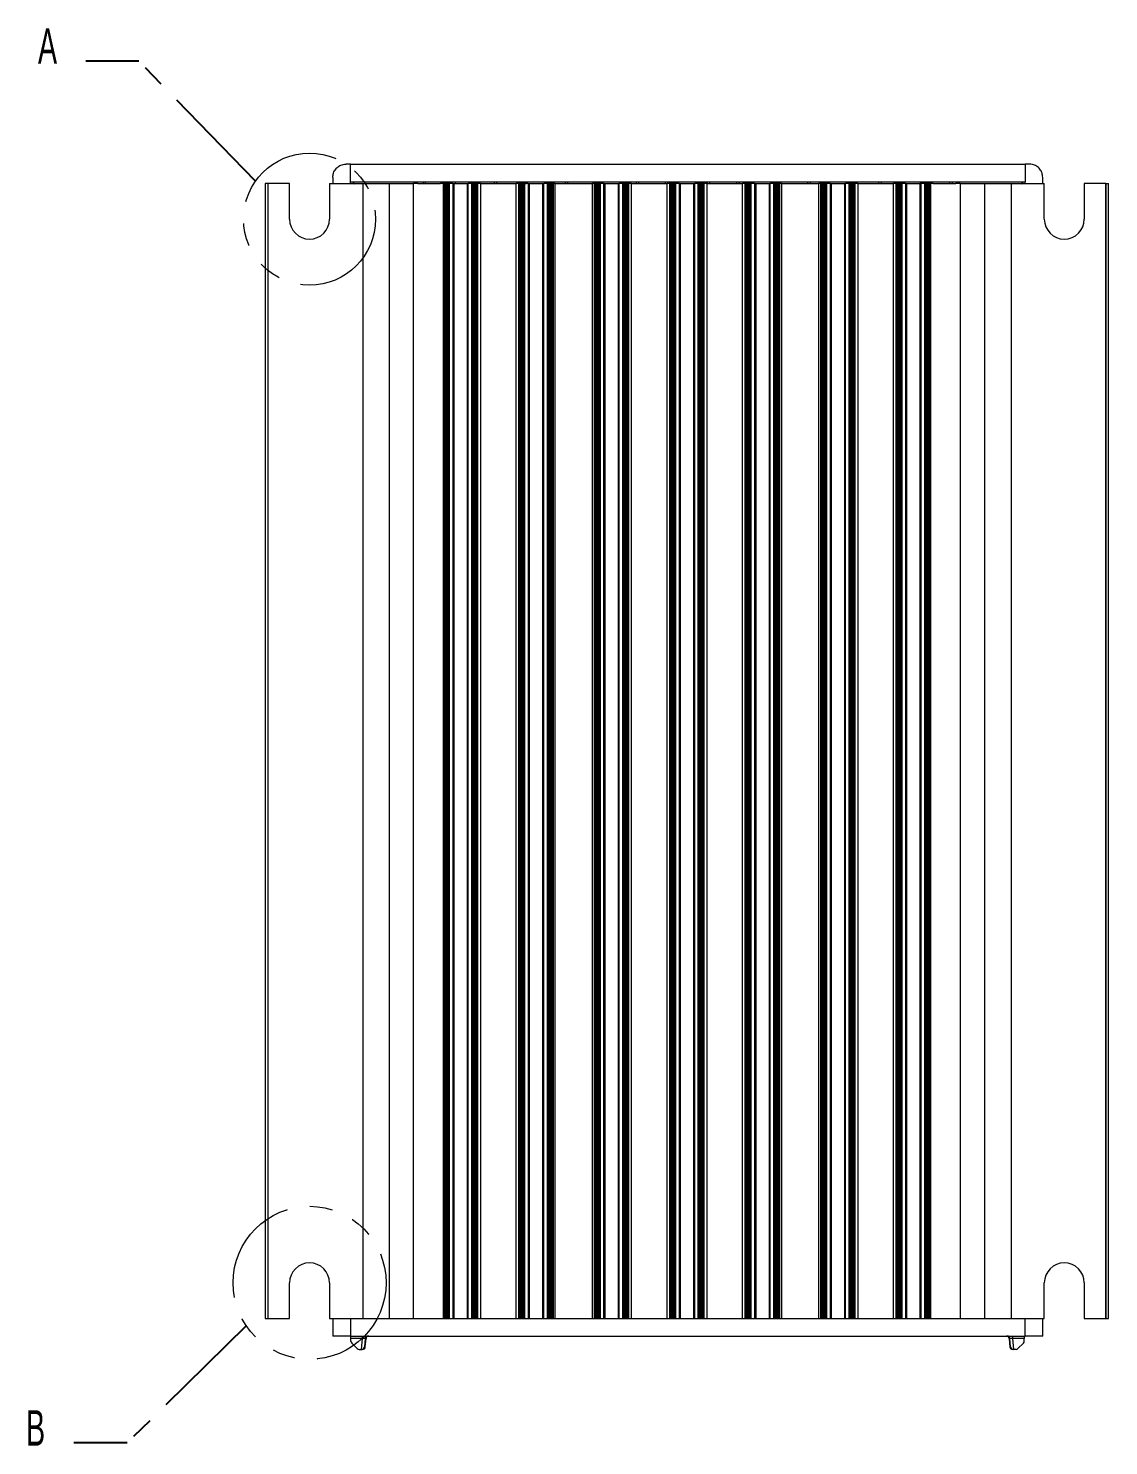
# Model space of a CAD drawing. Header units: millimetres. Extents: x -829 to 2887, y -460 to 1788.
# Drawn here: x 2195.9 to 2256.7, y 305.5 to 385.3 of the extents above; entities that cross this region are included whole.
import ezdxf

# ---------------------------------------------------------------- set-up
doc = ezdxf.new("R2010")
doc.units = ezdxf.units.MM
doc.linetypes.add('PHANTOM', pattern=[12.7, 6.35, -1.27, 1.27, -1.27, 1.27, -1.27])
doc.styles.add('SLDTEXTSTYLE1', font='TXT', dxfattribs={"width": 0.605})
doc.styles.get("Standard").update_dxf_attribs({"font": 'arial.ttf'})
doc.dimstyles.new('SLDDIMSTYLE2', dxfattribs={"dimtxt": 0, "dimasz": 2.7, "dimexe": 0, "dimexo": 0.0625, "dimgap": 0, "dimtad": 0, "dimtih": 1, "dimtoh": 1, "dimdec": 0, "dimrnd": 1e-09, "dimzin": 0, "dimdsep": 46, "dimtxsty": 'Standard', "dimblk1": 'NONE', "dimblk2": 'NONE', "dimsah": 1, "dimcen": 0.09, "dimadec": 0, "dimazin": 0, "dimtfac": 2.7, "dimtdec": 0, "dimtofl": 0, "dimtmove": 0, "dimatfit": 3, "dimldrblk": 'NONE', "dimfxl": 1, "dimfrac": 2, "dimtolj": 1, "dimtzin": 0, "dimarcsym": 0})

# ---------------------------------------------------------------- blocks, each defined once
blk = doc.blocks.new('_NONE')

msp = doc.modelspace()

# ---------------------------------------------------------------- linework, layer by layer
at = {"color": 7, "linetype": 'Continuous', "lineweight": 15}
for p, q in [((2214.032, 377.63), (2213.782, 377.63)), ((2214.032, 376.63), (2214.032, 377.63)), ((2214.032, 377.63), (2252.018, 377.63)), ((2252.018, 377.63), (2252.018, 376.63)), ((2252.267, 377.63), (2252.018, 377.63)), ((2213.034, 376.88), (2213.034, 376.53)), ((2253.015, 376.53), (2253.015, 376.88)), ((2209.376, 376.53), (2209.226, 376.53)), ((2209.226, 376.53), (2209.226, 312.63)), ((2210.601, 376.53), (2209.376, 376.53)), ((2210.601, 374.53), (2210.601, 376.53)), ((2212.851, 376.53), (2212.851, 374.53)), ((2212.851, 376.53), (2214.718, 376.53)), ((2214.032, 376.53), (2214.032, 376.63)), ((2214.148, 376.63), (2214.255, 376.506)), ((2214.718, 376.53), (2216.215, 376.53)), ((2216.215, 376.53), (2217.581, 376.53)), ((2218.112, 376.63), (2218.121, 376.53)), ((2219.245, 376.53), (2219.245, 312.63)), ((2219.267, 376.53), (2219.245, 376.53)), ((2219.267, 376.53), (2219.267, 312.63)), ((2219.29, 376.53), (2219.267, 376.53)), ((2219.29, 376.53), (2219.29, 312.63)), ((2219.312, 376.53), (2219.29, 376.53)), ((2219.312, 376.53), (2219.312, 312.63)), ((2219.335, 376.53), (2219.312, 376.53)), ((2219.335, 376.53), (2219.335, 312.63)), ((2219.358, 376.53), (2219.335, 376.53)), ((2219.358, 376.53), (2219.358, 312.63)), ((2219.38, 376.53), (2219.358, 376.53)), ((2219.38, 376.53), (2219.38, 312.63)), ((2219.403, 376.53), (2219.38, 376.53)), ((2219.403, 376.53), (2219.403, 312.63)), ((2219.426, 376.53), (2219.403, 376.53)), ((2219.426, 376.53), (2219.426, 312.63)), ((2219.449, 376.53), (2219.426, 376.53)), ((2219.448, 376.53), (2219.448, 312.63)), ((2219.472, 376.53), (2219.448, 376.53)), ((2219.471, 376.53), (2219.471, 312.63)), ((2219.494, 376.53), (2219.471, 376.53)), ((2219.493, 376.53), (2219.493, 312.63)), ((2219.517, 376.53), (2219.493, 376.53)), ((2219.516, 376.53), (2219.516, 312.63)), ((2219.54, 376.53), (2219.516, 376.53)), ((2219.539, 376.53), (2219.539, 312.63)), ((2219.562, 376.53), (2219.539, 376.53)), ((2219.561, 376.53), (2219.561, 312.63)), ((2219.585, 376.53), (2219.561, 376.53)), ((2219.584, 376.53), (2219.584, 312.63)), ((2219.788, 376.53), (2219.584, 376.53)), ((2219.788, 376.53), (2219.851, 376.53)), ((2219.788, 376.53), (2219.788, 312.63)), ((2219.851, 376.53), (2220.601, 376.53)), ((2219.851, 376.53), (2219.851, 312.63)), ((2219.925, 376.491), (2219.937, 376.63)), ((2220.601, 376.53), (2220.663, 376.53)), ((2220.601, 376.53), (2220.601, 312.63)), ((2220.868, 376.53), (2220.663, 376.53)), ((2220.663, 312.63), (2220.663, 376.53)), ((2220.89, 376.53), (2220.867, 376.53)), ((2220.868, 312.63), (2220.868, 376.53)), ((2220.913, 376.53), (2220.889, 376.53)), ((2220.89, 312.63), (2220.89, 376.53)), ((2220.935, 376.53), (2220.912, 376.53)), ((2220.913, 312.63), (2220.913, 376.53)), ((2220.935, 312.63), (2220.935, 376.53)), ((2220.958, 376.53), (2220.935, 376.53)), ((2220.981, 376.53), (2220.957, 376.53)), ((2220.958, 312.63), (2220.958, 376.53)), ((2221.003, 376.53), (2220.98, 376.53)), ((2220.981, 312.63), (2220.981, 376.53)), ((2221.026, 376.53), (2221.002, 376.53)), ((2221.003, 312.63), (2221.003, 376.53)), ((2221.026, 312.63), (2221.026, 376.53)), ((2221.049, 376.53), (2221.026, 376.53)), ((2221.049, 312.63), (2221.049, 376.53)), ((2221.071, 376.53), (2221.049, 376.53)), ((2221.071, 312.63), (2221.071, 376.53)), ((2221.094, 376.53), (2221.071, 376.53)), ((2221.094, 312.63), (2221.094, 376.53)), ((2221.116, 376.53), (2221.094, 376.53)), ((2221.116, 312.63), (2221.116, 376.53)), ((2221.139, 376.53), (2221.116, 376.53)), ((2221.139, 312.63), (2221.139, 376.53)), ((2221.162, 376.53), (2221.139, 376.53)), ((2221.162, 312.63), (2221.162, 376.53)), ((2221.184, 376.53), (2221.162, 376.53)), ((2221.184, 312.63), (2221.184, 376.53)), ((2221.207, 376.53), (2221.184, 376.53)), ((2221.207, 312.63), (2221.207, 376.53)), ((2221.346, 376.53), (2221.207, 376.53)), ((2221.346, 376.53), (2223.355, 376.53)), ((2222.112, 376.63), (2222.121, 376.53)), ((2223.495, 376.53), (2223.355, 376.53)), ((2223.495, 376.53), (2223.495, 312.63)), ((2223.517, 376.53), (2223.495, 376.53)), ((2223.517, 376.53), (2223.517, 312.63)), ((2223.54, 376.53), (2223.517, 376.53)), ((2223.54, 376.53), (2223.54, 312.63)), ((2223.562, 376.53), (2223.54, 376.53)), ((2223.562, 376.53), (2223.562, 312.63)), ((2223.585, 376.53), (2223.562, 376.53)), ((2223.585, 376.53), (2223.585, 312.63)), ((2223.608, 376.53), (2223.585, 376.53)), ((2223.608, 376.53), (2223.608, 312.63)), ((2223.63, 376.53), (2223.608, 376.53)), ((2223.63, 376.53), (2223.63, 312.63)), ((2223.653, 376.53), (2223.63, 376.53)), ((2223.653, 376.53), (2223.653, 312.63)), ((2223.676, 376.53), (2223.653, 376.53)), ((2223.676, 376.53), (2223.676, 312.63)), ((2223.699, 376.53), (2223.676, 376.53)), ((2223.698, 376.53), (2223.698, 312.63)), ((2223.722, 376.53), (2223.698, 376.53)), ((2223.721, 376.53), (2223.721, 312.63)), ((2223.744, 376.53), (2223.721, 376.53)), ((2223.743, 376.53), (2223.743, 312.63)), ((2223.767, 376.53), (2223.743, 376.53)), ((2223.766, 376.53), (2223.766, 312.63)), ((2223.79, 376.53), (2223.766, 376.53)), ((2223.789, 376.53), (2223.789, 312.63)), ((2223.812, 376.53), (2223.789, 376.53)), ((2223.811, 376.53), (2223.811, 312.63)), ((2223.835, 376.53), (2223.811, 376.53)), ((2223.834, 376.53), (2223.834, 312.63)), ((2224.038, 376.53), (2223.834, 376.53)), ((2223.925, 376.495), (2223.937, 376.63)), ((2224.038, 376.53), (2224.101, 376.53)), ((2224.038, 376.53), (2224.038, 312.63)), ((2224.101, 376.53), (2224.851, 376.53)), ((2224.101, 376.53), (2224.101, 312.63)), ((2224.851, 376.53), (2224.913, 376.53)), ((2224.851, 376.53), (2224.851, 312.63)), ((2225.118, 376.53), (2224.913, 376.53)), ((2224.913, 312.63), (2224.913, 376.53)), ((2225.14, 376.53), (2225.117, 376.53)), ((2225.118, 312.63), (2225.118, 376.53)), ((2225.163, 376.53), (2225.139, 376.53)), ((2225.14, 312.63), (2225.14, 376.53)), ((2225.185, 376.53), (2225.162, 376.53)), ((2225.163, 312.63), (2225.163, 376.53)), ((2225.185, 312.63), (2225.185, 376.53)), ((2225.208, 376.53), (2225.185, 376.53)), ((2225.231, 376.53), (2225.207, 376.53)), ((2225.208, 312.63), (2225.208, 376.53)), ((2225.253, 376.53), (2225.23, 376.53)), ((2225.231, 312.63), (2225.231, 376.53)), ((2225.276, 376.53), (2225.252, 376.53)), ((2225.253, 312.63), (2225.253, 376.53)), ((2225.276, 312.63), (2225.276, 376.53)), ((2225.299, 376.53), (2225.276, 376.53)), ((2225.299, 312.63), (2225.299, 376.53)), ((2225.321, 376.53), (2225.299, 376.53)), ((2225.321, 312.63), (2225.321, 376.53)), ((2225.344, 376.53), (2225.321, 376.53)), ((2225.344, 312.63), (2225.344, 376.53)), ((2225.366, 376.53), (2225.344, 376.53)), ((2225.366, 312.63), (2225.366, 376.53)), ((2225.389, 376.53), (2225.366, 376.53)), ((2225.389, 312.63), (2225.389, 376.53)), ((2225.412, 376.53), (2225.389, 376.53)), ((2225.412, 312.63), (2225.412, 376.53)), ((2225.434, 376.53), (2225.412, 376.53)), ((2225.434, 312.63), (2225.434, 376.53)), ((2225.457, 376.53), (2225.434, 376.53)), ((2225.457, 312.63), (2225.457, 376.53)), ((2225.545, 376.53), (2225.457, 376.53)), ((2225.545, 376.53), (2227.656, 376.53)), ((2226.112, 376.63), (2226.121, 376.53)), ((2227.745, 376.53), (2227.656, 376.53)), ((2227.745, 376.53), (2227.745, 312.63)), ((2227.767, 376.53), (2227.745, 376.53)), ((2227.767, 376.53), (2227.767, 312.63)), ((2227.79, 376.53), (2227.767, 376.53)), ((2227.79, 376.53), (2227.79, 312.63)), ((2227.812, 376.53), (2227.79, 376.53)), ((2227.812, 376.53), (2227.812, 312.63)), ((2227.835, 376.53), (2227.812, 376.53)), ((2227.835, 376.53), (2227.835, 312.63)), ((2227.858, 376.53), (2227.835, 376.53)), ((2227.858, 376.53), (2227.858, 312.63)), ((2227.88, 376.53), (2227.858, 376.53)), ((2227.88, 376.53), (2227.88, 312.63)), ((2227.903, 376.53), (2227.88, 376.53)), ((2227.903, 376.53), (2227.903, 312.63)), ((2227.926, 376.53), (2227.903, 376.53)), ((2227.926, 376.496), (2227.937, 376.63)), ((2227.926, 376.53), (2227.926, 312.63)), ((2227.949, 376.53), (2227.926, 376.53)), ((2227.948, 376.53), (2227.948, 312.63)), ((2227.972, 376.53), (2227.948, 376.53)), ((2227.971, 376.53), (2227.971, 312.63)), ((2227.994, 376.53), (2227.971, 376.53)), ((2227.993, 376.53), (2227.993, 312.63)), ((2228.017, 376.53), (2227.993, 376.53)), ((2228.016, 376.53), (2228.016, 312.63)), ((2228.04, 376.53), (2228.016, 376.53)), ((2228.039, 376.53), (2228.039, 312.63)), ((2228.062, 376.53), (2228.039, 376.53)), ((2228.061, 376.53), (2228.061, 312.63)), ((2228.085, 376.53), (2228.061, 376.53)), ((2228.084, 376.53), (2228.084, 312.63)), ((2228.288, 376.53), (2228.084, 376.53)), ((2228.288, 376.53), (2228.351, 376.53)), ((2228.288, 376.53), (2228.288, 312.63)), ((2228.351, 376.53), (2229.101, 376.53)), ((2228.351, 376.53), (2228.351, 312.63)), ((2229.101, 376.53), (2229.163, 376.53)), ((2229.101, 376.53), (2229.101, 312.63)), ((2229.368, 376.53), (2229.163, 376.53)), ((2229.163, 312.63), (2229.163, 376.53)), ((2229.39, 376.53), (2229.367, 376.53)), ((2229.368, 312.63), (2229.368, 376.53)), ((2229.413, 376.53), (2229.389, 376.53)), ((2229.39, 312.63), (2229.39, 376.53)), ((2229.435, 376.53), (2229.412, 376.53)), ((2229.413, 312.63), (2229.413, 376.53)), ((2229.435, 312.63), (2229.435, 376.53)), ((2229.458, 376.53), (2229.435, 376.53)), ((2229.481, 376.53), (2229.457, 376.53)), ((2229.458, 312.63), (2229.458, 376.53)), ((2229.503, 376.53), (2229.48, 376.53)), ((2229.481, 312.63), (2229.481, 376.53)), ((2229.526, 376.53), (2229.502, 376.53)), ((2229.503, 312.63), (2229.503, 376.53)), ((2229.526, 312.63), (2229.526, 376.53)), ((2229.549, 376.53), (2229.526, 376.53)), ((2229.549, 312.63), (2229.549, 376.53)), ((2229.571, 376.53), (2229.549, 376.53)), ((2229.571, 312.63), (2229.571, 376.53)), ((2229.594, 376.53), (2229.571, 376.53)), ((2229.594, 312.63), (2229.594, 376.53)), ((2229.616, 376.53), (2229.594, 376.53)), ((2229.616, 312.63), (2229.616, 376.53)), ((2229.639, 376.53), (2229.616, 376.53)), ((2229.639, 312.63), (2229.639, 376.53)), ((2229.662, 376.53), (2229.639, 376.53)), ((2229.662, 312.63), (2229.662, 376.53)), ((2229.684, 376.53), (2229.662, 376.53)), ((2229.684, 312.63), (2229.684, 376.53)), ((2229.707, 376.53), (2229.684, 376.53)), ((2229.707, 312.63), (2229.707, 376.53)), ((2229.846, 376.53), (2229.707, 376.53)), ((2230.112, 376.63), (2230.121, 376.53)), ((2231.995, 376.53), (2231.855, 376.53)), ((2231.929, 376.53), (2231.937, 376.63)), ((2231.995, 376.53), (2231.995, 312.63)), ((2232.017, 376.53), (2231.995, 376.53)), ((2232.017, 376.53), (2232.017, 312.63)), ((2232.04, 376.53), (2232.017, 376.53)), ((2232.04, 376.53), (2232.04, 312.63)), ((2232.062, 376.53), (2232.04, 376.53)), ((2232.062, 376.53), (2232.062, 312.63)), ((2232.085, 376.53), (2232.062, 376.53)), ((2232.085, 376.53), (2232.085, 312.63)), ((2232.108, 376.53), (2232.085, 376.53)), ((2232.108, 376.53), (2232.108, 312.63)), ((2232.13, 376.53), (2232.108, 376.53)), ((2232.13, 376.53), (2232.13, 312.63)), ((2232.153, 376.53), (2232.13, 376.53)), ((2232.153, 376.53), (2232.153, 312.63)), ((2232.176, 376.53), (2232.153, 376.53)), ((2232.176, 376.53), (2232.176, 312.63)), ((2232.199, 376.53), (2232.176, 376.53)), ((2232.198, 376.53), (2232.198, 312.63)), ((2232.222, 376.53), (2232.198, 376.53)), ((2232.221, 376.53), (2232.221, 312.63)), ((2232.244, 376.53), (2232.221, 376.53)), ((2232.243, 376.53), (2232.243, 312.63)), ((2232.267, 376.53), (2232.243, 376.53)), ((2232.266, 376.53), (2232.266, 312.63)), ((2232.29, 376.53), (2232.266, 376.53)), ((2232.289, 376.53), (2232.289, 312.63)), ((2232.312, 376.53), (2232.289, 376.53)), ((2232.311, 376.53), (2232.311, 312.63)), ((2232.335, 376.53), (2232.311, 376.53)), ((2232.334, 376.53), (2232.334, 312.63)), ((2232.538, 376.53), (2232.334, 376.53)), ((2232.538, 376.53), (2232.601, 376.53)), ((2232.538, 376.53), (2232.538, 312.63)), ((2232.601, 376.53), (2233.351, 376.53)), ((2232.601, 376.53), (2232.601, 312.63)), ((2233.351, 376.53), (2233.413, 376.53)), ((2233.351, 376.53), (2233.351, 312.63)), ((2233.618, 376.53), (2233.413, 376.53)), ((2233.413, 312.63), (2233.413, 376.53)), ((2233.64, 376.53), (2233.617, 376.53)), ((2233.618, 312.63), (2233.618, 376.53)), ((2233.663, 376.53), (2233.639, 376.53)), ((2233.64, 312.63), (2233.64, 376.53)), ((2233.686, 376.53), (2233.662, 376.53)), ((2233.663, 312.63), (2233.663, 376.53)), ((2233.708, 376.53), (2233.685, 376.53)), ((2233.686, 312.63), (2233.686, 376.53)), ((2233.731, 376.53), (2233.707, 376.53)), ((2233.708, 312.63), (2233.708, 376.53)), ((2233.753, 376.53), (2233.73, 376.53)), ((2233.731, 312.63), (2233.731, 376.53)), ((2233.776, 376.53), (2233.752, 376.53)), ((2233.753, 312.63), (2233.753, 376.53)), ((2233.776, 312.63), (2233.776, 376.53)), ((2233.799, 376.53), (2233.776, 376.53)), ((2233.799, 312.63), (2233.799, 376.53)), ((2233.821, 376.53), (2233.799, 376.53)), ((2233.821, 312.63), (2233.821, 376.53)), ((2233.844, 376.53), (2233.821, 376.53)), ((2233.844, 312.63), (2233.844, 376.53)), ((2233.866, 376.53), (2233.844, 376.53)), ((2233.866, 312.63), (2233.866, 376.53)), ((2233.889, 376.53), (2233.866, 376.53)), ((2233.889, 312.63), (2233.889, 376.53)), ((2233.912, 376.53), (2233.889, 376.53)), ((2233.912, 312.63), (2233.912, 376.53)), ((2233.934, 376.53), (2233.912, 376.53)), ((2233.934, 312.63), (2233.934, 376.53)), ((2233.957, 376.53), (2233.934, 376.53)), ((2233.957, 312.63), (2233.957, 376.53)), ((2234.096, 376.53), (2233.957, 376.53)), ((2234.096, 376.53), (2236.105, 376.53)), ((2234.112, 376.63), (2234.121, 376.53)), ((2235.929, 376.53), (2235.937, 376.63)), ((2236.245, 376.53), (2236.105, 376.53)), ((2236.245, 376.53), (2236.245, 312.63)), ((2236.267, 376.53), (2236.245, 376.53)), ((2236.267, 376.53), (2236.267, 312.63)), ((2236.29, 376.53), (2236.267, 376.53)), ((2236.29, 376.53), (2236.29, 312.63)), ((2236.312, 376.53), (2236.29, 376.53)), ((2236.312, 376.53), (2236.312, 312.63)), ((2236.335, 376.53), (2236.312, 376.53)), ((2236.335, 376.53), (2236.335, 312.63)), ((2236.358, 376.53), (2236.335, 376.53)), ((2236.358, 376.53), (2236.358, 312.63)), ((2236.38, 376.53), (2236.358, 376.53)), ((2236.38, 376.53), (2236.38, 312.63)), ((2236.403, 376.53), (2236.38, 376.53)), ((2236.403, 376.53), (2236.403, 312.63)), ((2236.426, 376.53), (2236.403, 376.53)), ((2236.426, 376.53), (2236.426, 312.63)), ((2236.449, 376.53), (2236.426, 376.53)), ((2236.448, 376.53), (2236.448, 312.63)), ((2236.472, 376.53), (2236.448, 376.53)), ((2236.471, 376.53), (2236.471, 312.63)), ((2236.494, 376.53), (2236.471, 376.53)), ((2236.493, 376.53), (2236.493, 312.63)), ((2236.517, 376.53), (2236.493, 376.53)), ((2236.516, 376.53), (2236.516, 312.63)), ((2236.54, 376.53), (2236.516, 376.53)), ((2236.539, 376.53), (2236.539, 312.63)), ((2236.562, 376.53), (2236.539, 376.53)), ((2236.561, 376.53), (2236.561, 312.63)), ((2236.585, 376.53), (2236.561, 376.53)), ((2236.584, 376.53), (2236.584, 312.63)), ((2236.788, 376.53), (2236.584, 376.53)), ((2236.788, 376.53), (2236.851, 376.53)), ((2236.788, 376.53), (2236.788, 312.63)), ((2236.851, 376.53), (2237.601, 376.53)), ((2236.851, 376.53), (2236.851, 312.63)), ((2237.601, 376.53), (2237.663, 376.53)), ((2237.601, 376.53), (2237.601, 312.63)), ((2237.868, 376.53), (2237.663, 376.53)), ((2237.663, 312.63), (2237.663, 376.53)), ((2237.89, 376.53), (2237.867, 376.53)), ((2237.868, 312.63), (2237.868, 376.53)), ((2237.913, 376.53), (2237.889, 376.53)), ((2237.89, 312.63), (2237.89, 376.53)), ((2237.935, 376.53), (2237.912, 376.53)), ((2237.913, 312.63), (2237.913, 376.53)), ((2237.935, 312.63), (2237.935, 376.53)), ((2237.958, 376.53), (2237.935, 376.53)), ((2237.981, 376.53), (2237.957, 376.53)), ((2237.958, 312.63), (2237.958, 376.53)), ((2238.003, 376.53), (2237.98, 376.53)), ((2237.981, 312.63), (2237.981, 376.53)), ((2238.026, 376.53), (2238.002, 376.53)), ((2238.003, 312.63), (2238.003, 376.53)), ((2238.026, 312.63), (2238.026, 376.53)), ((2238.049, 376.53), (2238.026, 376.53)), ((2238.049, 312.63), (2238.049, 376.53)), ((2238.071, 376.53), (2238.049, 376.53)), ((2238.071, 312.63), (2238.071, 376.53)), ((2238.094, 376.53), (2238.071, 376.53)), ((2238.094, 312.63), (2238.094, 376.53)), ((2238.116, 376.53), (2238.094, 376.53)), ((2238.112, 376.63), (2238.121, 376.53)), ((2238.116, 312.63), (2238.116, 376.53)), ((2238.139, 376.53), (2238.116, 376.53)), ((2238.139, 312.63), (2238.139, 376.53)), ((2238.162, 376.53), (2238.139, 376.53)), ((2238.162, 312.63), (2238.162, 376.53)), ((2238.184, 376.53), (2238.162, 376.53)), ((2238.184, 312.63), (2238.184, 376.53)), ((2238.207, 376.53), (2238.184, 376.53)), ((2238.207, 312.63), (2238.207, 376.53)), ((2238.295, 376.53), (2238.207, 376.53)), ((2238.295, 376.53), (2240.406, 376.53)), ((2239.929, 376.53), (2239.937, 376.63)), ((2240.495, 376.53), (2240.406, 376.53)), ((2240.495, 376.53), (2240.495, 312.63)), ((2240.517, 376.53), (2240.495, 376.53)), ((2240.517, 376.53), (2240.517, 312.63)), ((2240.54, 376.53), (2240.517, 376.53)), ((2240.54, 376.53), (2240.54, 312.63)), ((2240.562, 376.53), (2240.54, 376.53)), ((2240.562, 376.53), (2240.562, 312.63)), ((2240.585, 376.53), (2240.562, 376.53)), ((2240.585, 376.53), (2240.585, 312.63)), ((2240.608, 376.53), (2240.585, 376.53)), ((2240.608, 376.53), (2240.608, 312.63)), ((2240.63, 376.53), (2240.608, 376.53)), ((2240.63, 376.53), (2240.63, 312.63)), ((2240.653, 376.53), (2240.63, 376.53)), ((2240.653, 376.53), (2240.653, 312.63)), ((2240.676, 376.53), (2240.653, 376.53)), ((2240.676, 376.53), (2240.676, 312.63)), ((2240.699, 376.53), (2240.676, 376.53)), ((2240.698, 376.53), (2240.698, 312.63)), ((2240.722, 376.53), (2240.698, 376.53)), ((2240.721, 376.53), (2240.721, 312.63)), ((2240.744, 376.53), (2240.721, 376.53)), ((2240.743, 376.53), (2240.743, 312.63)), ((2240.767, 376.53), (2240.743, 376.53)), ((2240.766, 376.53), (2240.766, 312.63)), ((2240.79, 376.53), (2240.766, 376.53)), ((2240.789, 376.53), (2240.789, 312.63)), ((2240.812, 376.53), (2240.789, 376.53)), ((2240.811, 376.53), (2240.811, 312.63)), ((2240.835, 376.53), (2240.811, 376.53)), ((2240.834, 376.53), (2240.834, 312.63)), ((2241.038, 376.53), (2240.834, 376.53)), ((2241.038, 376.53), (2241.101, 376.53)), ((2241.038, 376.53), (2241.038, 312.63)), ((2241.101, 376.53), (2241.851, 376.53)), ((2241.101, 376.53), (2241.101, 312.63)), ((2241.851, 376.53), (2241.913, 376.53)), ((2241.851, 376.53), (2241.851, 312.63)), ((2242.118, 376.53), (2241.913, 376.53)), ((2241.913, 312.63), (2241.913, 376.53)), ((2242.112, 376.63), (2242.124, 376.494)), ((2242.14, 376.53), (2242.117, 376.53)), ((2242.118, 312.63), (2242.118, 376.53)), ((2242.163, 376.53), (2242.139, 376.53)), ((2242.14, 312.63), (2242.14, 376.53)), ((2242.185, 376.53), (2242.162, 376.53)), ((2242.163, 312.63), (2242.163, 376.53)), ((2242.185, 312.63), (2242.185, 376.53)), ((2242.208, 376.53), (2242.185, 376.53)), ((2242.231, 376.53), (2242.207, 376.53)), ((2242.208, 312.63), (2242.208, 376.53)), ((2242.253, 376.53), (2242.23, 376.53)), ((2242.231, 312.63), (2242.231, 376.53)), ((2242.276, 376.53), (2242.252, 376.53)), ((2242.253, 312.63), (2242.253, 376.53)), ((2242.299, 376.53), (2242.275, 376.53)), ((2242.276, 312.63), (2242.276, 376.53)), ((2242.299, 312.63), (2242.299, 376.53)), ((2242.321, 376.53), (2242.299, 376.53)), ((2242.321, 312.63), (2242.321, 376.53)), ((2242.344, 376.53), (2242.321, 376.53)), ((2242.344, 312.63), (2242.344, 376.53)), ((2242.366, 376.53), (2242.344, 376.53)), ((2242.366, 312.63), (2242.366, 376.53)), ((2242.389, 376.53), (2242.366, 376.53)), ((2242.389, 312.63), (2242.389, 376.53)), ((2242.412, 376.53), (2242.389, 376.53)), ((2242.412, 312.63), (2242.412, 376.53)), ((2242.434, 376.53), (2242.412, 376.53)), ((2242.434, 312.63), (2242.434, 376.53)), ((2242.457, 376.53), (2242.434, 376.53)), ((2242.457, 312.63), (2242.457, 376.53)), ((2242.596, 376.53), (2242.457, 376.53)), ((2243.929, 376.53), (2243.937, 376.63)), ((2244.745, 376.53), (2244.605, 376.53)), ((2244.745, 376.53), (2244.745, 312.63)), ((2244.767, 376.53), (2244.745, 376.53)), ((2244.767, 376.53), (2244.767, 312.63)), ((2244.79, 376.53), (2244.767, 376.53)), ((2244.79, 376.53), (2244.79, 312.63)), ((2244.812, 376.53), (2244.79, 376.53)), ((2244.812, 376.53), (2244.812, 312.63)), ((2244.835, 376.53), (2244.812, 376.53)), ((2244.835, 376.53), (2244.835, 312.63)), ((2244.858, 376.53), (2244.835, 376.53)), ((2244.858, 376.53), (2244.858, 312.63)), ((2244.88, 376.53), (2244.858, 376.53)), ((2244.88, 376.53), (2244.88, 312.63)), ((2244.903, 376.53), (2244.88, 376.53)), ((2244.903, 376.53), (2244.903, 312.63)), ((2244.926, 376.53), (2244.903, 376.53)), ((2244.926, 376.53), (2244.926, 312.63)), ((2244.949, 376.53), (2244.926, 376.53)), ((2244.948, 376.53), (2244.948, 312.63)), ((2244.972, 376.53), (2244.948, 376.53)), ((2244.971, 376.53), (2244.971, 312.63)), ((2244.994, 376.53), (2244.971, 376.53)), ((2244.993, 376.53), (2244.993, 312.63)), ((2245.017, 376.53), (2244.993, 376.53)), ((2245.016, 376.53), (2245.016, 312.63)), ((2245.04, 376.53), (2245.016, 376.53)), ((2245.039, 376.53), (2245.039, 312.63)), ((2245.062, 376.53), (2245.039, 376.53)), ((2245.061, 376.53), (2245.061, 312.63)), ((2245.085, 376.53), (2245.061, 376.53)), ((2245.084, 376.53), (2245.084, 312.63)), ((2245.288, 376.53), (2245.084, 376.53)), ((2245.288, 376.53), (2245.351, 376.53)), ((2245.288, 376.53), (2245.288, 312.63)), ((2245.351, 376.53), (2246.101, 376.53)), ((2245.351, 376.53), (2245.351, 312.63)), ((2246.101, 376.53), (2246.163, 376.53)), ((2246.101, 376.53), (2246.101, 312.63)), ((2246.112, 376.63), (2246.124, 376.493)), ((2246.368, 376.53), (2246.163, 376.53)), ((2246.163, 312.63), (2246.163, 376.53)), ((2246.39, 376.53), (2246.367, 376.53)), ((2246.368, 312.63), (2246.368, 376.53)), ((2246.413, 376.53), (2246.389, 376.53)), ((2246.39, 312.63), (2246.39, 376.53)), ((2246.435, 376.53), (2246.412, 376.53)), ((2246.413, 312.63), (2246.413, 376.53)), ((2246.435, 312.63), (2246.435, 376.53)), ((2246.458, 376.53), (2246.435, 376.53)), ((2246.481, 376.53), (2246.457, 376.53)), ((2246.458, 312.63), (2246.458, 376.53)), ((2246.503, 376.53), (2246.48, 376.53)), ((2246.481, 312.63), (2246.481, 376.53)), ((2246.526, 376.53), (2246.502, 376.53)), ((2246.503, 312.63), (2246.503, 376.53)), ((2246.526, 312.63), (2246.526, 376.53)), ((2246.549, 376.53), (2246.526, 376.53)), ((2246.549, 312.63), (2246.549, 376.53)), ((2246.571, 376.53), (2246.549, 376.53)), ((2246.571, 312.63), (2246.571, 376.53)), ((2246.594, 376.53), (2246.571, 376.53)), ((2246.594, 312.63), (2246.594, 376.53)), ((2246.616, 376.53), (2246.594, 376.53)), ((2246.616, 312.63), (2246.616, 376.53)), ((2246.639, 376.53), (2246.616, 376.53)), ((2246.639, 312.63), (2246.639, 376.53)), ((2246.662, 376.53), (2246.639, 376.53)), ((2246.662, 312.63), (2246.662, 376.53)), ((2246.684, 376.53), (2246.662, 376.53)), ((2246.684, 312.63), (2246.684, 376.53)), ((2246.707, 376.53), (2246.684, 376.53)), ((2246.707, 312.63), (2246.707, 376.53)), ((2247.929, 376.53), (2247.937, 376.63)), ((2248.37, 376.53), (2249.737, 376.53)), ((2249.737, 376.53), (2251.234, 376.53)), ((2251.234, 376.53), (2253.101, 376.53)), ((2251.902, 376.63), (2251.793, 376.504)), ((2252.018, 376.53), (2252.018, 376.63)), ((2253.101, 374.53), (2253.101, 376.53)), ((2255.351, 376.53), (2255.351, 374.53)), ((2256.576, 376.53), (2255.351, 376.53)), ((2210.601, 312.63), (2210.601, 314.63)), ((2212.851, 314.63), (2212.851, 312.63)), ((2253.101, 312.63), (2253.101, 314.63)), ((2255.351, 314.63), (2255.351, 312.63)), ((2209.226, 312.63), (2209.376, 312.63)), ((2209.376, 312.63), (2210.601, 312.63)), ((2212.851, 312.63), (2214.718, 312.63)), ((2213.034, 312.63), (2213.034, 311.63)), ((2214.032, 312.63), (2214.032, 311.63)), ((2214.718, 312.63), (2216.215, 312.63)), ((2216.215, 312.63), (2217.451, 312.63)), ((2217.451, 312.63), (2219.245, 312.63)), ((2219.245, 312.63), (2219.267, 312.63)), ((2219.267, 312.63), (2219.29, 312.63)), ((2219.29, 312.63), (2219.312, 312.63)), ((2219.312, 312.63), (2219.335, 312.63)), ((2219.335, 312.63), (2219.358, 312.63)), ((2219.358, 312.63), (2219.38, 312.63)), ((2219.38, 312.63), (2219.403, 312.63)), ((2219.403, 312.63), (2219.426, 312.63)), ((2219.426, 312.63), (2219.449, 312.63)), ((2219.448, 312.63), (2219.472, 312.63)), ((2219.471, 312.63), (2219.494, 312.63)), ((2219.493, 312.63), (2219.517, 312.63)), ((2219.516, 312.63), (2219.54, 312.63)), ((2219.539, 312.63), (2219.562, 312.63)), ((2219.561, 312.63), (2219.585, 312.63)), ((2219.584, 312.63), (2219.788, 312.63)), ((2219.788, 312.63), (2219.851, 312.63)), ((2219.851, 312.63), (2220.601, 312.63)), ((2220.601, 312.63), (2220.663, 312.63)), ((2220.663, 312.63), (2220.868, 312.63)), ((2220.867, 312.63), (2220.89, 312.63)), ((2220.889, 312.63), (2220.913, 312.63)), ((2220.912, 312.63), (2220.935, 312.63)), ((2220.935, 312.63), (2220.958, 312.63)), ((2220.957, 312.63), (2220.981, 312.63)), ((2220.98, 312.63), (2221.003, 312.63)), ((2221.002, 312.63), (2221.026, 312.63)), ((2221.026, 312.63), (2221.049, 312.63)), ((2221.049, 312.63), (2221.071, 312.63)), ((2221.071, 312.63), (2221.094, 312.63)), ((2221.094, 312.63), (2221.116, 312.63)), ((2221.116, 312.63), (2221.139, 312.63)), ((2221.139, 312.63), (2221.162, 312.63)), ((2221.162, 312.63), (2221.184, 312.63)), ((2221.184, 312.63), (2221.207, 312.63)), ((2221.207, 312.63), (2223.495, 312.63)), ((2223.495, 312.63), (2223.517, 312.63)), ((2223.517, 312.63), (2223.54, 312.63)), ((2223.54, 312.63), (2223.562, 312.63)), ((2223.562, 312.63), (2223.585, 312.63)), ((2223.585, 312.63), (2223.608, 312.63)), ((2223.608, 312.63), (2223.63, 312.63)), ((2223.63, 312.63), (2223.653, 312.63)), ((2223.653, 312.63), (2223.676, 312.63)), ((2223.676, 312.63), (2223.699, 312.63)), ((2223.698, 312.63), (2223.722, 312.63)), ((2223.721, 312.63), (2223.744, 312.63)), ((2223.743, 312.63), (2223.767, 312.63)), ((2223.766, 312.63), (2223.79, 312.63)), ((2223.789, 312.63), (2223.812, 312.63)), ((2223.811, 312.63), (2223.835, 312.63)), ((2223.834, 312.63), (2224.038, 312.63)), ((2224.038, 312.63), (2224.101, 312.63)), ((2224.101, 312.63), (2224.851, 312.63)), ((2224.851, 312.63), (2224.913, 312.63)), ((2224.913, 312.63), (2225.118, 312.63)), ((2225.117, 312.63), (2225.14, 312.63)), ((2225.139, 312.63), (2225.163, 312.63)), ((2225.162, 312.63), (2225.185, 312.63)), ((2225.185, 312.63), (2225.208, 312.63)), ((2225.207, 312.63), (2225.231, 312.63)), ((2225.23, 312.63), (2225.253, 312.63)), ((2225.252, 312.63), (2225.276, 312.63)), ((2225.276, 312.63), (2225.299, 312.63)), ((2225.299, 312.63), (2225.321, 312.63)), ((2225.321, 312.63), (2225.344, 312.63)), ((2225.344, 312.63), (2225.366, 312.63)), ((2225.366, 312.63), (2225.389, 312.63)), ((2225.389, 312.63), (2225.412, 312.63)), ((2225.412, 312.63), (2225.434, 312.63)), ((2225.434, 312.63), (2225.457, 312.63)), ((2225.457, 312.63), (2227.745, 312.63)), ((2225.457, 312.63), (2225.545, 312.63)), ((2227.656, 312.63), (2227.745, 312.63)), ((2227.745, 312.63), (2227.767, 312.63)), ((2227.767, 312.63), (2227.79, 312.63)), ((2227.79, 312.63), (2227.812, 312.63)), ((2227.812, 312.63), (2227.835, 312.63)), ((2227.835, 312.63), (2227.858, 312.63)), ((2227.858, 312.63), (2227.88, 312.63)), ((2227.88, 312.63), (2227.903, 312.63)), ((2227.903, 312.63), (2227.926, 312.63)), ((2227.926, 312.63), (2227.949, 312.63)), ((2227.948, 312.63), (2227.972, 312.63)), ((2227.971, 312.63), (2227.994, 312.63)), ((2227.993, 312.63), (2228.017, 312.63)), ((2228.016, 312.63), (2228.04, 312.63)), ((2228.039, 312.63), (2228.062, 312.63)), ((2228.061, 312.63), (2228.085, 312.63)), ((2228.084, 312.63), (2228.288, 312.63)), ((2228.288, 312.63), (2228.351, 312.63)), ((2228.351, 312.63), (2229.101, 312.63)), ((2229.101, 312.63), (2229.163, 312.63)), ((2229.163, 312.63), (2229.368, 312.63)), ((2229.367, 312.63), (2229.39, 312.63)), ((2229.389, 312.63), (2229.413, 312.63)), ((2229.412, 312.63), (2229.435, 312.63)), ((2229.435, 312.63), (2229.458, 312.63)), ((2229.457, 312.63), (2229.481, 312.63)), ((2229.48, 312.63), (2229.503, 312.63)), ((2229.502, 312.63), (2229.526, 312.63)), ((2229.526, 312.63), (2229.549, 312.63)), ((2229.549, 312.63), (2229.571, 312.63)), ((2229.571, 312.63), (2229.594, 312.63)), ((2229.594, 312.63), (2229.616, 312.63)), ((2229.616, 312.63), (2229.639, 312.63)), ((2229.639, 312.63), (2229.662, 312.63)), ((2229.662, 312.63), (2229.684, 312.63)), ((2229.684, 312.63), (2229.707, 312.63)), ((2229.707, 312.63), (2231.995, 312.63)), ((2231.995, 312.63), (2232.017, 312.63)), ((2232.017, 312.63), (2232.04, 312.63)), ((2232.04, 312.63), (2232.062, 312.63)), ((2232.062, 312.63), (2232.085, 312.63)), ((2232.085, 312.63), (2232.108, 312.63)), ((2232.108, 312.63), (2232.13, 312.63)), ((2232.13, 312.63), (2232.153, 312.63)), ((2232.153, 312.63), (2232.176, 312.63)), ((2232.176, 312.63), (2232.199, 312.63)), ((2232.198, 312.63), (2232.222, 312.63)), ((2232.221, 312.63), (2232.244, 312.63)), ((2232.243, 312.63), (2232.267, 312.63)), ((2232.266, 312.63), (2232.29, 312.63)), ((2232.289, 312.63), (2232.312, 312.63)), ((2232.311, 312.63), (2232.335, 312.63)), ((2232.334, 312.63), (2232.538, 312.63)), ((2232.538, 312.63), (2232.601, 312.63)), ((2232.601, 312.63), (2233.351, 312.63)), ((2233.351, 312.63), (2233.413, 312.63)), ((2233.413, 312.63), (2233.618, 312.63)), ((2233.617, 312.63), (2233.64, 312.63)), ((2233.639, 312.63), (2233.663, 312.63)), ((2233.662, 312.63), (2233.686, 312.63)), ((2233.685, 312.63), (2233.708, 312.63)), ((2233.707, 312.63), (2233.731, 312.63)), ((2233.73, 312.63), (2233.753, 312.63)), ((2233.752, 312.63), (2233.776, 312.63)), ((2233.776, 312.63), (2233.799, 312.63)), ((2233.799, 312.63), (2233.821, 312.63)), ((2233.821, 312.63), (2233.844, 312.63)), ((2233.844, 312.63), (2233.866, 312.63)), ((2233.866, 312.63), (2233.889, 312.63)), ((2233.889, 312.63), (2233.912, 312.63)), ((2233.912, 312.63), (2233.934, 312.63)), ((2233.934, 312.63), (2233.957, 312.63)), ((2233.957, 312.63), (2236.245, 312.63)), ((2236.245, 312.63), (2236.267, 312.63)), ((2236.267, 312.63), (2236.29, 312.63)), ((2236.29, 312.63), (2236.312, 312.63)), ((2236.312, 312.63), (2236.335, 312.63)), ((2236.335, 312.63), (2236.358, 312.63)), ((2236.358, 312.63), (2236.38, 312.63)), ((2236.38, 312.63), (2236.403, 312.63)), ((2236.403, 312.63), (2236.426, 312.63)), ((2236.426, 312.63), (2236.449, 312.63)), ((2236.448, 312.63), (2236.472, 312.63)), ((2236.471, 312.63), (2236.494, 312.63)), ((2236.493, 312.63), (2236.517, 312.63)), ((2236.516, 312.63), (2236.54, 312.63)), ((2236.539, 312.63), (2236.562, 312.63)), ((2236.561, 312.63), (2236.585, 312.63)), ((2236.584, 312.63), (2236.788, 312.63)), ((2236.788, 312.63), (2236.851, 312.63)), ((2236.851, 312.63), (2237.601, 312.63)), ((2237.601, 312.63), (2237.663, 312.63)), ((2237.663, 312.63), (2237.868, 312.63)), ((2237.867, 312.63), (2237.89, 312.63)), ((2237.889, 312.63), (2237.913, 312.63)), ((2237.912, 312.63), (2237.935, 312.63)), ((2237.935, 312.63), (2237.958, 312.63)), ((2237.957, 312.63), (2237.981, 312.63)), ((2237.98, 312.63), (2238.003, 312.63)), ((2238.002, 312.63), (2238.026, 312.63)), ((2238.026, 312.63), (2238.049, 312.63)), ((2238.049, 312.63), (2238.071, 312.63)), ((2238.071, 312.63), (2238.094, 312.63)), ((2238.094, 312.63), (2238.116, 312.63)), ((2238.116, 312.63), (2238.139, 312.63)), ((2238.139, 312.63), (2238.162, 312.63)), ((2238.162, 312.63), (2238.184, 312.63)), ((2238.184, 312.63), (2238.207, 312.63)), ((2238.207, 312.63), (2240.495, 312.63)), ((2238.207, 312.63), (2238.295, 312.63)), ((2240.406, 312.63), (2240.495, 312.63)), ((2240.495, 312.63), (2240.517, 312.63)), ((2240.517, 312.63), (2240.54, 312.63)), ((2240.54, 312.63), (2240.562, 312.63)), ((2240.562, 312.63), (2240.585, 312.63)), ((2240.585, 312.63), (2240.608, 312.63)), ((2240.608, 312.63), (2240.63, 312.63)), ((2240.63, 312.63), (2240.653, 312.63)), ((2240.653, 312.63), (2240.676, 312.63)), ((2240.676, 312.63), (2240.699, 312.63)), ((2240.698, 312.63), (2240.722, 312.63)), ((2240.721, 312.63), (2240.744, 312.63)), ((2240.743, 312.63), (2240.767, 312.63)), ((2240.766, 312.63), (2240.79, 312.63)), ((2240.789, 312.63), (2240.812, 312.63)), ((2240.811, 312.63), (2240.835, 312.63)), ((2240.834, 312.63), (2241.038, 312.63)), ((2241.038, 312.63), (2241.101, 312.63)), ((2241.101, 312.63), (2241.851, 312.63)), ((2241.851, 312.63), (2241.913, 312.63)), ((2241.913, 312.63), (2242.118, 312.63)), ((2242.117, 312.63), (2242.14, 312.63)), ((2242.139, 312.63), (2242.163, 312.63)), ((2242.162, 312.63), (2242.185, 312.63)), ((2242.185, 312.63), (2242.208, 312.63)), ((2242.207, 312.63), (2242.231, 312.63)), ((2242.23, 312.63), (2242.253, 312.63)), ((2242.252, 312.63), (2242.276, 312.63)), ((2242.276, 312.63), (2242.299, 312.63)), ((2242.299, 312.63), (2242.321, 312.63)), ((2242.321, 312.63), (2242.344, 312.63)), ((2242.344, 312.63), (2242.366, 312.63)), ((2242.366, 312.63), (2242.389, 312.63)), ((2242.389, 312.63), (2242.412, 312.63)), ((2242.412, 312.63), (2242.434, 312.63)), ((2242.434, 312.63), (2242.457, 312.63)), ((2242.457, 312.63), (2244.745, 312.63)), ((2244.745, 312.63), (2244.767, 312.63)), ((2244.767, 312.63), (2244.79, 312.63)), ((2244.79, 312.63), (2244.812, 312.63)), ((2244.812, 312.63), (2244.835, 312.63)), ((2244.835, 312.63), (2244.858, 312.63)), ((2244.858, 312.63), (2244.88, 312.63)), ((2244.88, 312.63), (2244.903, 312.63)), ((2244.903, 312.63), (2244.926, 312.63)), ((2244.926, 312.63), (2244.949, 312.63)), ((2244.948, 312.63), (2244.972, 312.63)), ((2244.971, 312.63), (2244.994, 312.63)), ((2244.993, 312.63), (2245.017, 312.63)), ((2245.016, 312.63), (2245.04, 312.63)), ((2245.039, 312.63), (2245.062, 312.63)), ((2245.061, 312.63), (2245.085, 312.63)), ((2245.084, 312.63), (2245.288, 312.63)), ((2245.288, 312.63), (2245.351, 312.63)), ((2245.351, 312.63), (2246.101, 312.63)), ((2246.101, 312.63), (2246.163, 312.63)), ((2246.163, 312.63), (2246.368, 312.63)), ((2246.367, 312.63), (2246.39, 312.63)), ((2246.389, 312.63), (2246.413, 312.63)), ((2246.412, 312.63), (2246.435, 312.63)), ((2246.435, 312.63), (2246.458, 312.63)), ((2246.457, 312.63), (2246.481, 312.63)), ((2246.48, 312.63), (2246.503, 312.63)), ((2246.502, 312.63), (2246.526, 312.63)), ((2246.526, 312.63), (2246.549, 312.63)), ((2246.549, 312.63), (2246.571, 312.63)), ((2246.571, 312.63), (2246.594, 312.63)), ((2246.594, 312.63), (2246.616, 312.63)), ((2246.616, 312.63), (2246.639, 312.63)), ((2246.639, 312.63), (2246.662, 312.63)), ((2246.662, 312.63), (2246.684, 312.63)), ((2246.684, 312.63), (2246.707, 312.63)), ((2246.707, 312.63), (2248.501, 312.63)), ((2248.501, 312.63), (2249.737, 312.63)), ((2249.737, 312.63), (2251.234, 312.63)), ((2251.234, 312.63), (2253.101, 312.63)), ((2252.018, 311.63), (2252.018, 312.63)), ((2253.015, 311.63), (2253.015, 312.63)), ((2255.351, 312.63), (2256.576, 312.63)), ((2214.032, 311.63), (2213.034, 311.63)), ((2214.032, 311.63), (2252.018, 311.63)), ((2214.055, 311.342), (2214.055, 311.493)), ((2214.862, 311.493), (2214.822, 311.017)), ((2251.121, 311.494), (2251.164, 311.013)), ((2251.206, 311.017), (2251.165, 311.493)), ((2251.972, 311.342), (2251.972, 311.493)), ((2253.015, 311.63), (2252.018, 311.63)), ((2214.1, 311.236), (2214.412, 310.924)), ((2214.518, 310.88), (2214.657, 310.88)), ((2214.669, 310.88), (2214.657, 310.88)), ((2214.718, 310.88), (2214.669, 310.88)), ((2251.359, 310.88), (2251.309, 310.88)), ((2251.371, 310.88), (2251.359, 310.88)), ((2251.509, 310.88), (2251.371, 310.88)), ((2251.615, 310.924), (2251.928, 311.236))]:
    msp.add_line(p, q, dxfattribs=at)
at = {"color": 8, "linetype": 'Continuous', "lineweight": 15}
for p, q in [((2209.376, 376.53), (2209.376, 312.63)), ((2214.718, 376.53), (2214.718, 312.63)), ((2216.215, 376.53), (2216.215, 312.63)), ((2218.258, 376.53), (2218.257, 376.63)), ((2219.76, 376.53), (2219.759, 376.63)), ((2221.346, 376.53), (2221.346, 312.63)), ((2222.263, 376.53), (2222.262, 376.63)), ((2223.355, 312.63), (2223.355, 376.53)), ((2223.764, 376.53), (2223.764, 376.63)), ((2225.545, 376.53), (2225.545, 312.63)), ((2226.267, 376.53), (2226.267, 376.63)), ((2227.656, 312.63), (2227.656, 376.53)), ((2227.769, 376.53), (2227.769, 376.63)), ((2230.272, 376.53), (2230.272, 376.63)), ((2231.773, 376.53), (2231.773, 376.63)), ((2234.096, 376.53), (2234.096, 312.63)), ((2234.276, 376.53), (2234.276, 376.63)), ((2235.778, 376.53), (2235.778, 376.63)), ((2236.105, 312.63), (2236.105, 376.53)), ((2238.281, 376.53), (2238.281, 376.63)), ((2238.295, 376.53), (2238.295, 312.63)), ((2239.782, 376.53), (2239.783, 376.63)), ((2240.406, 312.63), (2240.406, 376.53)), ((2242.285, 376.53), (2242.286, 376.63)), ((2243.787, 376.53), (2243.788, 376.63)), ((2246.29, 376.53), (2246.291, 376.63)), ((2247.791, 376.53), (2247.792, 376.63)), ((2249.737, 376.53), (2249.737, 312.63)), ((2251.234, 376.53), (2251.234, 312.63)), ((2256.576, 376.53), (2256.576, 312.63)), ((2214.709, 311.493), (2214.055, 311.493)), ((2214.657, 310.88), (2214.709, 311.493)), ((2214.907, 311.493), (2214.862, 311.493)), ((2251.165, 311.493), (2251.121, 311.493)), ((2251.121, 311.493), (2251.163, 311.017)), ((2251.972, 311.493), (2251.318, 311.493)), ((2251.318, 311.493), (2251.371, 310.88)), ((2214.822, 311.017), (2214.864, 311.017)), ((2251.163, 311.017), (2251.206, 311.017))]:
    msp.add_line(p, q, dxfattribs=at)
at = {"color": 144, "linetype": 'Continuous', "lineweight": 0}
for p, q in [((2214.032, 376.63), (2252.018, 376.63)), ((2217.831, 376.53), (2217.581, 376.53)), ((2217.581, 312.63), (2217.581, 376.53)), ((2217.831, 376.53), (2219.105, 376.53)), ((2219.245, 376.53), (2219.105, 376.53)), ((2229.846, 376.53), (2231.855, 376.53)), ((2229.846, 376.53), (2229.846, 312.63)), ((2231.855, 312.63), (2231.855, 376.53)), ((2242.596, 376.53), (2244.605, 376.53)), ((2242.596, 376.53), (2242.596, 312.63)), ((2244.605, 312.63), (2244.605, 376.53)), ((2246.846, 376.53), (2246.707, 376.53)), ((2246.846, 376.53), (2248.121, 376.53)), ((2248.37, 376.53), (2248.121, 376.53)), ((2248.37, 376.53), (2248.37, 312.63)), ((2256.576, 312.63), (2256.576, 376.53)), ((2256.576, 376.53), (2256.726, 376.53)), ((2256.726, 312.63), (2256.726, 376.53)), ((2256.576, 312.63), (2256.726, 312.63)), ((2214.864, 311.017), (2214.907, 311.493))]:
    msp.add_line(p, q, dxfattribs=at)
at = {"color": 7, "linetype": 'PHANTOM', "lineweight": 0}
for centre, radius in [((2211.726, 374.53), 3.72), ((2211.726, 314.63), 4.31)]:
    msp.add_circle(centre, radius, dxfattribs=at)
at = {"color": 7, "linetype": 'Continuous', "lineweight": 15}
for centre, radius, start, end in [((2211.726, 374.53), 1.125, 180, 0), ((2254.226, 374.53), 1.125, 180, 0), ((2211.726, 314.63), 1.125, 0, 180), ((2254.226, 314.63), 1.125, 0, 180), ((2212.704, 311.526), 1.352, 358.62885, 4.43816), ((2215.056, 311.48), 0.15, 90.01067, 175.00091), ((2250.971, 311.48), 0.15, 4.9925, 89.99023), ((2253.319, 311.525), 1.347, 175.54062, 181.36744)]:
    msp.add_arc(centre, radius, start, end, dxfattribs=at)
at = {"color": 144, "linetype": 'Continuous', "lineweight": 0}
for centre, radius, start, end in [((2213.372, 311.526), 1.338, 358.61159, 4.48035), ((2215.012, 311.48), 0.15, 90.00407, 175.0075)]:
    msp.add_arc(centre, radius, start, end, dxfattribs=at)
at = {"color": 8, "linetype": 'Continuous', "lineweight": 15}
for centre, radius, start, end in [((2216.082, 311.527), 1.322, 175.53343, 181.31558), ((2251.016, 311.48), 0.15, 4.98421, 89.99852), ((2252.658, 311.526), 1.34, 175.53064, 181.38989)]:
    msp.add_arc(centre, radius, start, end, dxfattribs=at)
at = {"color": 7, "linetype": 'Continuous', "lineweight": 15}
for centre, major_axis, ratio, start_param, end_param in [((2214.205, 311.342), (-0.099, 0.113), 0.997823, 0.85595, 1.641348), ((2251.822, 311.342), (0.099, 0.113), 0.997823, 4.641837, 5.427235), ((2214.518, 311.03), (-0.099, 0.113), 0.997823, 1.641348, 2.426746), ((2214.672, 311.03), (0.112, 0.103), 0.977693, 3.958291, 5.441821), ((2251.313, 311.03), (0.102, 0.112), 0.977598, 2.3875, 3.87103), ((2251.355, 311.03), (0.112, -0.103), 0.977693, 3.982957, 5.466487), ((2251.509, 311.03), (0.099, 0.113), 0.997823, 3.856439, 4.641837)]:
    msp.add_ellipse(centre, major_axis=major_axis, ratio=ratio, start_param=start_param, end_param=end_param, dxfattribs=at)
at = {"color": 144, "linetype": 'Continuous', "lineweight": 0}
for centre, major_axis, ratio, start_param, end_param in [((2214.711, 311.48), (0.152, 0.013), 0.086407, 0.00981, 1.573011), ((2214.715, 311.03), (-0.102, 0.112), 0.977598, 2.412156, 3.895686)]:
    msp.add_ellipse(centre, major_axis=major_axis, ratio=ratio, start_param=start_param, end_param=end_param, dxfattribs=at)
at = {"color": 8, "linetype": 'Continuous', "lineweight": 15}
msp.add_ellipse((2251.317, 311.48), major_axis=(0.152, -0.013), ratio=0.086407, start_param=1.568582, end_param=3.131782, dxfattribs=at)
at = {"color": 7, "linetype": 'Continuous', "lineweight": 15}
for points, knots in [([(2213.034, 376.88), (2213.042, 376.964), (2213.059, 377.132), (2213.187, 377.357), (2213.376, 377.526), (2213.586, 377.617), (2213.726, 377.626), (2213.782, 377.63)], [0, 0, 0, 0, 0.213681, 0.427335, 0.641371, 0.856168, 1, 1, 1, 1]), ([(2253.015, 376.88), (2253.007, 376.964), (2252.991, 377.132), (2252.862, 377.357), (2252.674, 377.526), (2252.463, 377.617), (2252.323, 377.626), (2252.267, 377.63)], [0, 0, 0, 0, 0.21368, 0.427334, 0.641359, 0.856156, 1, 1, 1, 1])]:
    msp.add_open_spline(points, degree=3, knots=knots, dxfattribs=at)

# ---------------------------------------------------------------- texts
at = {"color": 7, "linetype": 'PHANTOM', "lineweight": 0, "char_height": 1.995, "attachment_point": 1, "style": 'SLDTEXTSTYLE1'}
for s, insert in [('A', (2196.432, 385.275)), ('B', (2195.758, 307.456))]:
    msp.add_mtext(s, dxfattribs=dict(at, insert=insert))

# ---------------------------------------------------------------- leaders
at = {"color": 7, "linetype": 'PHANTOM', "lineweight": 0, "has_arrowhead": 0}
for points in [[(2208.687, 376.676), (2202.121, 383.429), (2199.121, 383.429)], [(2208.161, 312.209), (2201.447, 305.611), (2198.447, 305.611)]]:
    msp.add_leader(points, dimstyle='SLDDIMSTYLE2', dxfattribs=at)

doc.saveas('drawing.dxf')
